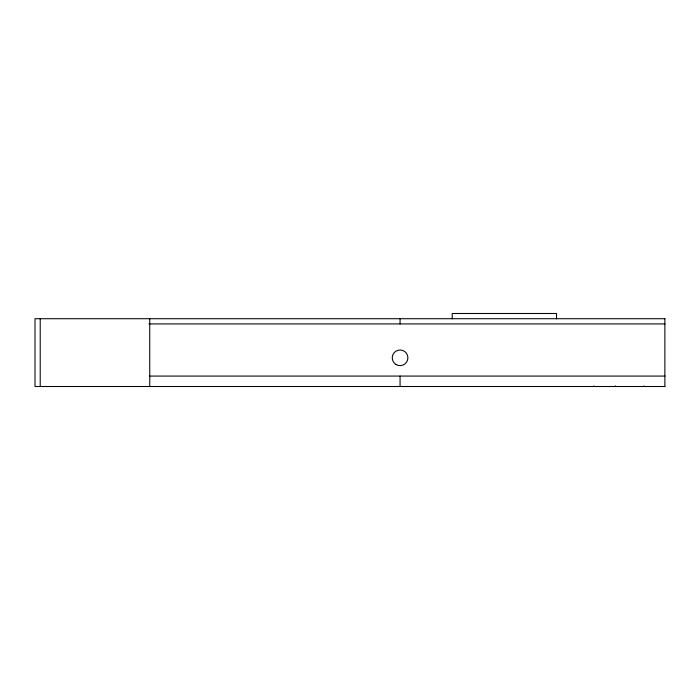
<?xml version="1.0" encoding="UTF-8"?>
<svg xmlns="http://www.w3.org/2000/svg" width="700" height="700" viewBox="0 0 700 700"><rect width="100%" height="100%" fill="white"/><g stroke="black" fill="none" stroke-linecap="round" stroke-linejoin="round"><path stroke-width="1.05" d="M664.991 318.71L35 318.71L35 386.505L665 386.505M148.942 323.925L665 323.925M149.739 376.075L665 376.075M664.878 318.71L664.878 386.505M644.009 385.858L644.009 386.505M615.414 385.858L615.414 386.505M593.933 385.858L593.933 386.505M556.526 318.815L556.526 313.495L452.218 313.495L452.218 318.815M400.067 318.71L400.067 323.925M400.067 376.075L400.067 386.505M149.739 318.71L149.739 386.505M40.215 318.71L40.215 386.505M396.156 364.595A7.822 7.822 0 0 0 407.89 357.822A7.822 7.822 0 0 0 396.156 351.05A7.822 7.822 0 0 0 396.156 364.595"/></g></svg>
